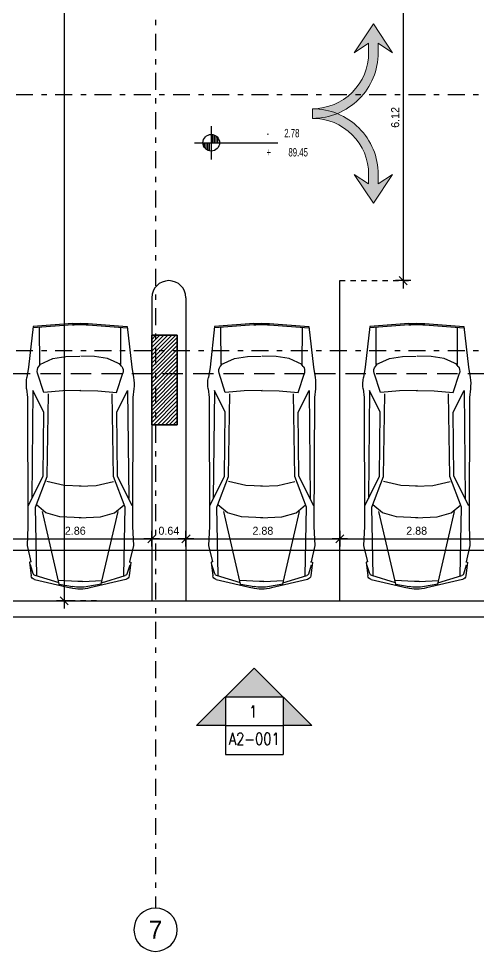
# Model space of a CAD drawing. Extents: x 185 to 567, y -69 to 170.
# Drawn here: x 336.01 to 344.62, y 34.31 to 51.79 of the extents above; entities that cross this region are included whole.
import ezdxf
from ezdxf.enums import TextEntityAlignment as Align

# ---------------------------------------------------------------- set-up
doc = ezdxf.new("R2010")
doc.units = 0
doc.header["$LTSCALE"] = 0.25
doc.header["$MEASUREMENT"] = 0
doc.header["$PDMODE"] = 35
doc.header["$PDSIZE"] = -1
for name, pattern in [('B4-PLANS$0$DASHDOT', [25.399999999999995, 12.7, -6.349999999999998, 0, -6.349999999999998]), ('B4-PLANS$0$DOT2', [0.125, 0, -0.125]), ('B4-PLANS$0$HIDDEN', [9.524999999999995, 6.349999999999998, -3.174999999999998]), ('DOT2', [0.125, 0, -0.125])]:
    doc.linetypes.add(name, pattern=pattern)
doc.layers.get('0').update_dxf_attribs({"linetype": 'CONTINUOUS'})
doc.layers.get('Defpoints').update_dxf_attribs({"linetype": 'CONTINUOUS'})
for name, color, linetype in [('A-AX', 1, 'B4-PLANS$0$DASHDOT'), ('A-AXM', 4, 'CONTINUOUS'), ('A-COL', 11, 'CONTINUOUS'), ('A-HDN', 2, 'B4-PLANS$0$HIDDEN'), ('A-IDM', 221, 'CONTINUOUS'), ('A-LVL-50', 4, 'CONTINUOUS'), ('A-PARKING', 2, 'CONTINUOUS'), ('A-PAV', 3, 'CONTINUOUS'), ('A-SYMB-50', 4, 'CONTINUOUS'), ('A-WL', 7, 'CONTINUOUS')]:
    doc.layers.add(name, color=color, linetype=linetype)
doc.layers.add('A-COLH', color=1, linetype='CONTINUOUS', lineweight=9)
doc.layers.add('A-TRF-MRK-15', color=45, linetype='CONTINUOUS', lineweight=15)
doc.styles.add('B4-PLANS$0$ARABIC', font='xarb.shx', dxfattribs={"width": 0.7})
doc.styles.add('B4-PLANS$0$AUC-2-5', font='romans.shx', dxfattribs={"width": 0.85})
doc.styles.add('B4-PLANS$0$RAJ-2-5', font='romans.shx', dxfattribs={"width": 0.85})
doc.styles.add('B4-PLANS$0$ROMANS', font='romans.shx')
doc.styles.add('B4-PLANS$0$S100', font='romans.shx', dxfattribs={"width": 0.9})
doc.styles.add('B4-PLANS$0$XA', font='XARAB.SHX')
doc.styles.add('XARAB', font='xarab.shx')
doc.dimstyles.new('DIM100', dxfattribs={"dimtxt": 0.15, "dimasz": 0.12, "dimexe": 0.1, "dimexo": 0, "dimgap": 0.05, "dimtad": 1, "dimzin": 3, "dimdsep": 46, "dimtxsty": 'XARAB', "dimblk": 'DTICK', "dimcen": 0.09, "dimclrd": 256, "dimclre": 4, "dimclrt": 3, "dimadec": 0, "dimazin": 3, "dimtfac": 1, "dimtix": 1, "dimtmove": 2, "dimatfit": 0, "dimldrblk": 'DTICK', "dimfxl": 0.15, "dimtolj": 1, "dimtzin": 3, "dimlwd": -3, "dimlwe": -3, "dimarcsym": 0})

# ---------------------------------------------------------------- blocks, each defined once
blk = doc.blocks.new('col-base-gr')
at = {"layer": 'A-COLH'}
h = blk.add_hatch(dxfattribs=at)
h.set_pattern_fill('ANSI31', color=256, scale=0.35, style=0)
h.set_pattern_definition([(45, (-443.3412565008139, -53.21483056311013), (-0.03093592167691145, 0.03093592167691146), [])])
h.paths.add_polyline_path([(3.973139877856397, -8.476366524665792), (4.373139877856488, -8.476366524665792), (4.373139877856261, -9.876366524665833), (3.973139877856397, -9.876366524665833)])
at = {"layer": 'A-COL'}
blk.add_lwpolyline([(3.973139877856397, -8.476366524665792), (4.373139877856488, -8.476366524665792), (4.373139877856261, -9.876366524665833), (3.973139877856397, -9.876366524665833)], close=True, dxfattribs=at)
blk = doc.blocks.new('B4-PLANS$0$ACRU1')
at = {"color": 2}
blk.add_circle((0, 0), 600.0000457136788, dxfattribs=at)
at = {"style": 'B4-PLANS$0$ROMANS'}
blk.add_attdef('A', text='', height=450, dxfattribs=at).set_placement((0, 0), align=Align.MIDDLE)
blk = doc.blocks.new('B4-PLANS$0$LEV')
for p, q in [((-2.328306e-10, 400), (-2.328306e-10, -400)), ((-400.0000000002328, 0), (1599.999999999767, 0)), ((-160, -119.9999999995343), (-160, 0)), ((-120, -159.9999999995343), (-120, 0)), ((-80, -183.303027797956), (-80, 0)), ((-40, -195.9591794223524), (-40, 0)), ((40, 0), (40, 195.9591794223524)), ((80, 0), (80, 183.303027797956)), ((120, 0), (120, 159.9999999995343)), ((160, 0), (160, 119.9999999995343))]:
    blk.add_line(p, q)
blk.add_circle((0, 0), 200)
at = {"style": 'B4-PLANS$0$S100', "width": 0.9, "flags": 12}
for tag, p in [('L', (299.9999999997672, 131.8313611936755)), ('P', (299.5180907776062, -392.0770567175932))]:
    blk.add_attdef(tag, p, '', height=200, dxfattribs=at)
blk = doc.blocks.new('DTICK')
for p, q in [((-1.206834481854456, 0), (1.206834481854456, 0)), ((0, 1.206834481708938), (0, -1.206834481708938))]:
    blk.add_line(p, q)
at = {"color": 3}
blk.add_line((-0.6292744717211463, -0.6292744718666654), (0.6292744717211463, 0.6292744718666654), dxfattribs=at)
blk = doc.blocks.new('*D553')
at = {"layer": 'A-IDM', "color": 4, "linetype": 'DOT2', "lineweight": -3, "ltscale": 2, "transparency": 16777216}
for p, q in [((337.4649210386643, 70.39266105848458), (336.7636533272805, 70.39266105848458)), ((337.4649210387554, 40.87728668781604), (336.7636533272805, 40.87728668781604))]:
    blk.add_line(p, q, dxfattribs=at)
at = {"layer": 'A-IDM', "linetype": 'ByBlock', "lineweight": -3, "ltscale": 2, "transparency": 16777216}
blk.add_line((336.8636533272805, 70.27266105848457), (336.8636533272805, 40.99728668781604), dxfattribs=at)
at = {"layer": 'Defpoints', "color": 0, "linetype": 'ByBlock', "ltscale": 2, "transparency": 16777216}
for p in [(337.4649210386643, 70.39266105848458), (336.8636533272805, 40.87728668781604), (337.4649210387554, 40.87728668781604)]:
    blk.add_point(p, dxfattribs=at)
at = {"layer": 'A-IDM', "linetype": 'ByBlock', "lineweight": -3, "ltscale": 2, "transparency": 16777216, "xscale": 0.12, "yscale": 0.12, "zscale": 0.12}
for p, rotation in [((336.8636533272805, 70.39266105848458), 90), ((336.8636533272805, 40.87728668781604), 270)]:
    blk.add_blockref('DTICK', p, dxfattribs=dict(at, rotation=rotation))
at = {"layer": 'A-IDM', "color": 3, "linetype": 'ByBlock', "ltscale": 2, "transparency": 16777216, "insert": (336.7155362012962, 55.63497387315036), "char_height": 0.15, "attachment_point": 5, "rotation": 90, "style": 'XARAB'}
blk.add_mtext('\\A1;29.52', dxfattribs=at)
blk = doc.blocks.new('B4-PLANS$0$CAR')
for p, q in [((0.7979690812197333, 0.5236272511764355), (0.5768536269807782, 0.4977524254788932)), ((0.6131636219595862, 0.4654532319553937), (0.7526660856545107, 0.5099021082287436)), ((0.8037553723175108, 0.4964982746298574), (0.7979690812197333, 0.5236272511764355)), ((1.061780259531432, 0.5645073517487731), (0.8048423464636016, 0.5029767992086818)), ((1.368303965137898, 0.5496473012304932), (1.061780259531432, 0.5645073517487731)), ((3.434550860240307, 0.5562914739567759), (1.368303965137898, 0.5496473012304932)), ((1.699890302713662, 0.5461976748046027), (2.173510997601134, 0.3087790508304238)), ((3.54832493448145, 0.471344010224243), (1.815004175267035, 0.4884348291765832)), ((3.200907638252751, 0.297391003504913), (3.54832493448145, 0.471344010224243)), ((3.572054570974146, 0.5718678424811401), (3.434550860240307, 0.5562914739567759)), ((3.918489419044292, 0.5406600256962975), (3.75461393635937, 0.5673860724636484)), ((4.569307402531756, 0.4663759174163715), (3.918489419044292, 0.5406600256962975)), ((4.596652569025174, -0.1599069539603875), (4.549657929412035, 0.4652606082892135)), ((4.616385881347213, -0.1599069539603875), (4.569307402531756, 0.4663759174163715)), ((0.5217819383399274, 0.4441644290075146), (0.3845913285645821, -0.1310227449199033)), ((0.4242004530720322, 0.04518349828373402), (1.607085289819985, 0.3194530690377633)), ((0.4688063166229171, 0.05305773326546159), (0.584353842997686, 0.4344085626432843)), ((0.5822205473776307, 0.4102266769748439), (1.6803222215595, 0.4300155483240928)), ((1.584912897749945, 0.2632062869174092), (1.713411302553197, 0.4160398306403295)), ((1.6803222215595, 0.4300155483240928), (2.170889971037894, 0.2444895480477953)), ((2.173510997601134, 0.3087790508304238), (3.200907638252751, 0.297391003504913)), ((3.513728376338065, 0.2959515316158559), (3.825356156779129, 0.3955432683890763)), ((3.930391841152442, 0.3761899603302368), (3.972913869126181, 0.343533173538674)), ((3.964549444781021, 0.3628765977142621), (4.553775823734654, 0.3653220622987305)), ((3.964549444781021, 0.3628765977142621), (4.056192268941473, 0.1509449754964862)), ((1.523605061622064, 0.03800162322170308), (1.584912897749945, 0.2632062869174092)), ((2.025859595121041, -0.03054111726271458), (2.089144280833239, 0.2458290550013658)), ((2.170889971037894, 0.2444895480477953), (3.490155069370161, 0.2228717139023502)), ((3.542525257806695, -0.00748403649760121), (3.513728376338065, 0.2959515316158559)), ((4.056192268941473, 0.1509449754964862), (4.087424280692098, -0.05671502636226933)), ((0.4460312161404119, 0.04974811237991617), (0.4063322751999578, -0.1633028682325062)), ((0.4887626977614588, -0.2501888454505092), (0.5055696608723252, 0.06344195466829206)), ((1.507233913318714, -0.3020188325521076), (1.523605061622064, 0.03800162322170308)), ((2.016566870514559, -0.2989045572714986), (2.025859595121041, -0.03054111726271458)), ((3.545726565455816, -0.2955913690523175), (3.542525257806695, -0.00748403649760121)), ((4.087424280692098, -0.05671502636226933), (4.095114262018114, -0.2792242658049418)), ((1.507233913318714, -0.2705704641705324), (1.523605061622064, -0.6105909199442294)), ((2.016566870514559, -0.2736847394510846), (2.025859595121041, -0.5420481794599823)), ((3.545726565455816, -0.2769979276703793), (3.542525257806695, -0.565105260224982)), ((4.087424280692098, -0.5158742703604275), (4.095114262018114, -0.2933650309176983)), ((0.5217819383399274, -1.016753725730155), (0.3845913285645821, -0.4415665518026799)), ((0.4460312161404119, -0.6223374091025562), (0.4063322751999721, -0.4092864236208129)), ((0.4887626977614588, -0.3224004512721876), (0.5055696608723252, -0.6360312513908752)), ((4.596652569025174, -0.4126823246740514), (4.549657929412035, -1.037849905011797)), ((4.616385881347213, -0.4126823246740514), (4.569307402531756, -1.038965214139012)), ((2.025859595121041, -0.5420481794599823), (2.089144280833239, -0.8184183517240058)), ((3.542525257806695, -0.565105260224982), (3.513728376338065, -0.8685408283384959)), ((4.056192268941473, -0.7235342722191263), (4.087424280692098, -0.5158742703604275)), ((0.4242004530720465, -0.617772795006374), (1.607085289819999, -0.8920423657603465)), ((0.4688063166229313, -0.6256470299881016), (0.5843538429977002, -1.006997859365867)), ((1.523605061622064, -0.6105909199442294), (1.584912897749945, -0.8357955836401061)), ((3.964549444781021, -0.9354658944369021), (4.056192268941473, -0.7235342722191263)), ((1.584912897749945, -0.8357955836401061), (1.713411302553197, -0.9886291273629695)), ((1.680322221559514, -1.002604845046733), (2.170889971037894, -0.8170788447704354)), ((1.699890302713655, -1.118786971527129), (2.173510997601134, -0.881368347553007)), ((2.170889971037894, -0.8170788447704354), (3.490155069370161, -0.7954610106249334)), ((2.173510997601134, -0.881368347553007), (3.200907638252751, -0.869980300227553)), ((3.200907638252751, -0.869980300227553), (3.54832493448145, -1.043933306946826)), ((3.513728376338065, -0.8685408283384959), (3.825356156779129, -0.9681325651117163)), ((0.5822205473776307, -0.9828159736975408), (1.680322221559514, -1.002604845046733)), ((0.6131636219595862, -1.038042528678091), (0.7526660856545249, -1.082491404951384)), ((3.54832493448145, -1.043933306946826), (1.815004175267049, -1.061024125899223)), ((4.569307402531756, -1.038965214139012), (3.918489419044285, -1.113249322418881)), ((3.930391841152442, -0.9487792570528768), (3.972913869126181, -0.9161224702613708)), ((3.964549444781021, -0.9354658944369021), (4.553775823734654, -0.9379113590213706)), ((0.7979690812197333, -1.096216547899019), (0.5768536269807782, -1.070341722201476)), ((0.8037553723175108, -1.069087571352497), (0.7979690812197333, -1.096216547899019)), ((1.061780259531432, -1.137096648471413), (0.8048423464636159, -1.075566095931265)), ((1.368303965137898, -1.122236597953133), (1.061780259531432, -1.137096648471413)), ((3.4345508602403, -1.128880770679416), (1.368303965137898, -1.122236597953133)), ((3.572054570974139, -1.14445713920378), (3.4345508602403, -1.128880770679416)), ((3.918489419044285, -1.113249322418881), (3.754613936359362, -1.139975369186232))]:
    blk.add_line(p, q)
at = {"extrusion": (0, 0, -1)}
for centre, major_axis, ratio, start_param, end_param in [((0.5833126610306465, 0.4247554410774228), (-1.27573082633191e-13, -0.07337392771994843), 0.8695652173913965, 1.838504133491438, 3.040185582570168), ((0.624520875228967, 0.4183131771465014), (-2.52196702202082e-13, -0.04891595181331088), 0.8695652173912728, 1.90608486009829, 2.871307999127722), ((3.64711003181587, -0.3043784254887214), (-3.165804214530963e-13, -0.8804871326393938), 0.8695652173913695, 3.043405387678706, 3.282468493353385), ((3.859523347261714, 0.2541535563562434), (-1.174111896316714e-13, -0.1467478554399181), 0.8695652173905469, 2.870531892785258, 3.730395654951746), ((0.8768371100903636, -0.28629464836132), (-1.078256978575788e-13, 0.5869914217595751), 0.8695652173913857, 4.444681173686482, 4.980096787083319), ((0.9054293441036805, -0.2862946459267164), (-1.06522315074194e-13, 0.5869914217596031), 0.8695652173913319, 4.501295647162134, 4.923482313607662), ((0.9982235122742509, -0.28629464836132), (-1.049582557338965e-13, 0.5869914217583194), 0.8695652173932458, 4.650840194541818, 4.773937766227972), ((3.325325780247049, -0.286294639317191), (-2.696619744870922e-15, 1.46747855439917), 0.8695652173912434, 1.484563748705992, 1.657028904883803), ((3.345059092569095, -0.286294639317191), (-2.696619744870922e-15, 1.46747855439917), 0.8695652173912434, 1.484563748705992, 1.657028904883803), ((0.5833126610306607, -0.9973447378000628), (-1.275893749179834e-13, 0.07337392771994843), 0.8695652173913964, 3.242999724609419, 4.444681173688149), ((0.6245208752289813, -0.9909024738691414), (-2.52207563725277e-13, 0.04891595181331088), 0.869565217391273, 3.411877308051865, 4.377100447081297), ((3.859523347261714, -0.8267428530788834), (-1.173786050620866e-13, 0.1467478554399181), 0.869565217390547, 2.55278965222784, 3.412653414394329), ((3.64711003181587, -0.2682108712338049), (-3.175579585406597e-13, 0.880487132639452), 0.8695652173913413, 3.000716813826206, 3.239779919500879)]:
    blk.add_ellipse(centre, major_axis=major_axis, ratio=ratio, start_param=start_param, end_param=end_param, dxfattribs=at)
blk = doc.blocks.new('*D157')
at = {"layer": 'A-IDM', "color": 4, "linetype": 'DOT2', "lineweight": -3, "transparency": 16777216}
for p, q in [((318.4250022784873, 40.87728668775731), (318.425002278484, 41.91770221149407)), ((352.7063365187176, 40.87728668786303), (352.7063365187144, 41.91770221159982))]:
    blk.add_line(p, q, dxfattribs=at)
at = {"layer": 'A-IDM', "linetype": 'ByBlock', "lineweight": -3, "transparency": 16777216}
blk.add_line((352.5863365187147, 41.81770221159945), (318.5450022784844, 41.81770221149444), dxfattribs=at)
at = {"layer": 'Defpoints', "color": 0, "linetype": 'ByBlock', "transparency": 16777216}
for p in [(318.4250022784844, 41.81770221149407), (318.4250022784873, 40.87728668775731), (352.7063365187176, 40.87728668786303)]:
    blk.add_point(p, dxfattribs=at)
at = {"layer": 'A-IDM', "linetype": 'ByBlock', "lineweight": -3, "transparency": 16777216, "xscale": 0.12, "yscale": 0.12, "zscale": 0.12}
for p, rotation in [((318.4250022784844, 41.81770221149407), 180.0000000001768), ((352.7063365187147, 41.81770221159982), 1.767386237361279e-10)]:
    blk.add_blockref('DTICK', p, dxfattribs=dict(at, rotation=rotation))
at = {"layer": 'A-IDM', "color": 3, "linetype": 'ByBlock', "transparency": 16777216, "insert": (335.5656693985991, 41.96581933753119), "char_height": 0.15, "attachment_point": 5, "style": 'XARAB'}
blk.add_mtext('\\A1;34.28', dxfattribs=at)
blk = doc.blocks.new('*D246')
at = {"layer": 'A-PAV', "color": 4, "linetype": 'DOT2', "lineweight": -3, "transparency": 16777216}
for p, q in [((335.6389985022958, 42.04070916067774), (335.6389985022958, 42.14070916067774)), ((338.5009986110072, 42.04070916067774), (338.5009986110072, 42.14070916067774))]:
    blk.add_line(p, q, dxfattribs=at)
at = {"layer": 'A-PAV', "linetype": 'ByBlock', "lineweight": -3, "transparency": 16777216}
blk.add_line((335.7589985022958, 42.04070916067774), (338.3809986110072, 42.04070916067774), dxfattribs=at)
at = {"layer": 'Defpoints', "color": 0, "linetype": 'ByBlock', "transparency": 16777216}
for p in [(335.6389985022958, 42.04070916067774), (338.5009986110072, 42.04070916067774), (338.5009986110072, 42.04070916067774)]:
    blk.add_point(p, dxfattribs=at)
at = {"layer": 'A-PAV', "linetype": 'ByBlock', "lineweight": -3, "transparency": 16777216, "xscale": 0.12, "yscale": 0.12, "zscale": 0.12, "rotation": 180}
blk.add_blockref('DTICK', (335.6389985022958, 42.04070916067774), dxfattribs=at)
at = {"layer": 'A-PAV', "linetype": 'ByBlock', "lineweight": -3, "transparency": 16777216, "xscale": 0.12, "yscale": 0.12, "zscale": 0.12}
blk.add_blockref('DTICK', (338.5009986110072, 42.04070916067774), dxfattribs=at)
at = {"layer": 'A-PAV', "color": 3, "linetype": 'ByBlock', "transparency": 16777216, "insert": (337.0699985566515, 42.18903593233128), "char_height": 0.15, "attachment_point": 5, "style": 'XARAB'}
blk.add_mtext('\\A1;2.86', dxfattribs=at)
blk = doc.blocks.new('*D247')
at = {"layer": 'A-PAV', "color": 4, "linetype": 'DOT2', "lineweight": -3, "transparency": 16777216}
for p, q in [((338.5009986110072, 42.04070916067774), (338.5009986110072, 42.14070916067774)), ((339.1429994025288, 42.04070916067774), (339.1429994025288, 42.14070916067774))]:
    blk.add_line(p, q, dxfattribs=at)
at = {"layer": 'A-PAV', "linetype": 'ByBlock', "lineweight": -3, "transparency": 16777216}
blk.add_line((338.6209986110072, 42.04070916067774), (339.0229994025288, 42.04070916067774), dxfattribs=at)
at = {"layer": 'Defpoints', "color": 0, "linetype": 'ByBlock', "transparency": 16777216}
for p in [(338.5009986110072, 42.04070916067774), (339.1429994025288, 42.04070916067774), (339.1429994025288, 42.04070916067774)]:
    blk.add_point(p, dxfattribs=at)
at = {"layer": 'A-PAV', "linetype": 'ByBlock', "lineweight": -3, "transparency": 16777216, "xscale": 0.12, "yscale": 0.12, "zscale": 0.12, "rotation": 180}
blk.add_blockref('DTICK', (338.5009986110072, 42.04070916067774), dxfattribs=at)
at = {"layer": 'A-PAV', "linetype": 'ByBlock', "lineweight": -3, "transparency": 16777216, "xscale": 0.12, "yscale": 0.12, "zscale": 0.12}
blk.add_blockref('DTICK', (339.1429994025288, 42.04070916067774), dxfattribs=at)
at = {"layer": 'A-PAV', "color": 3, "linetype": 'ByBlock', "transparency": 16777216, "insert": (338.821999006768, 42.18903593233128), "char_height": 0.15, "attachment_point": 5, "style": 'XARAB'}
blk.add_mtext('\\A1;0.64', dxfattribs=at)
blk = doc.blocks.new('*D248')
at = {"layer": 'A-PAV', "color": 4, "linetype": 'DOT2', "lineweight": -3, "transparency": 16777216}
for p, q in [((339.1429994025288, 42.04070916067774), (339.1429994025288, 42.14070916067774)), ((342.0229994025289, 42.04070916067774), (342.0229994025289, 42.14070916067774))]:
    blk.add_line(p, q, dxfattribs=at)
at = {"layer": 'A-PAV', "linetype": 'ByBlock', "lineweight": -3, "transparency": 16777216}
blk.add_line((339.2629994025288, 42.04070916067774), (341.9029994025288, 42.04070916067774), dxfattribs=at)
at = {"layer": 'Defpoints', "color": 0, "linetype": 'ByBlock', "transparency": 16777216}
for p in [(339.1429994025288, 42.04070916067774), (342.0229994025289, 42.04070916067774), (342.0229994025289, 42.04070916067774)]:
    blk.add_point(p, dxfattribs=at)
at = {"layer": 'A-PAV', "linetype": 'ByBlock', "lineweight": -3, "transparency": 16777216, "xscale": 0.12, "yscale": 0.12, "zscale": 0.12, "rotation": 180}
blk.add_blockref('DTICK', (339.1429994025288, 42.04070916067774), dxfattribs=at)
at = {"layer": 'A-PAV', "linetype": 'ByBlock', "lineweight": -3, "transparency": 16777216, "xscale": 0.12, "yscale": 0.12, "zscale": 0.12}
blk.add_blockref('DTICK', (342.0229994025289, 42.04070916067774), dxfattribs=at)
at = {"layer": 'A-PAV', "color": 3, "linetype": 'ByBlock', "transparency": 16777216, "insert": (340.5829994025288, 42.18882628666199), "char_height": 0.15, "attachment_point": 5, "style": 'XARAB'}
blk.add_mtext('\\A1;2.88', dxfattribs=at)
blk = doc.blocks.new('*D249')
at = {"layer": 'A-PAV', "color": 4, "linetype": 'DOT2', "lineweight": -3, "transparency": 16777216}
for p, q in [((344.9029994025287, 42.04070916067771), (344.9029994025287, 42.14070916067771)), ((342.0229994025289, 42.04070916067774), (342.0229994025289, 41.94070916067771))]:
    blk.add_line(p, q, dxfattribs=at)
at = {"layer": 'A-PAV', "linetype": 'ByBlock', "lineweight": -3, "transparency": 16777216}
blk.add_line((342.1429994025289, 42.04070916067771), (344.7829994025287, 42.04070916067771), dxfattribs=at)
at = {"layer": 'Defpoints', "color": 0, "linetype": 'ByBlock', "transparency": 16777216}
for p in [(342.0229994025289, 42.04070916067774), (344.9029994025287, 42.04070916067771), (344.9029994025287, 42.04070916067771)]:
    blk.add_point(p, dxfattribs=at)
at = {"layer": 'A-PAV', "linetype": 'ByBlock', "lineweight": -3, "transparency": 16777216, "xscale": 0.12, "yscale": 0.12, "zscale": 0.12, "rotation": 180}
blk.add_blockref('DTICK', (342.0229994025289, 42.04070916067771), dxfattribs=at)
at = {"layer": 'A-PAV', "linetype": 'ByBlock', "lineweight": -3, "transparency": 16777216, "xscale": 0.12, "yscale": 0.12, "zscale": 0.12}
blk.add_blockref('DTICK', (344.9029994025287, 42.04070916067771), dxfattribs=at)
at = {"layer": 'A-PAV', "color": 3, "linetype": 'ByBlock', "transparency": 16777216, "insert": (343.4629994025288, 42.18882628666196), "char_height": 0.15, "attachment_point": 5, "style": 'XARAB'}
blk.add_mtext('\\A1;2.88', dxfattribs=at)
blk = doc.blocks.new('dsf')
at = {"layer": 'A-HDN', "ltscale": 0.2}
blk.add_line((293.4793975201799, -14.58933030782336), (315.0093991999108, -14.58933032931726), dxfattribs=at)
blk = doc.blocks.new('B4-PLANS$0$Bk-Elevation_Dn')
h = blk.add_hatch(color=256)
h.paths.add_polyline_path([(-12.12334576350287, 12.12334576341263), (-6.061672881661195, 6.061672881616075), (-6.061672881661195, 12.12334576341263)])
h.paths.add_polyline_path([(-6.061672881796553, 6.061672881751433), (0, 0), (6.061672881796553, 6.061672881751435)])
h.paths.add_polyline_path([(12.12334576350287, 12.12334576341263), (6.061672881661194, 12.12334576341263), (6.061672881661195, 6.061672881616075)])
for p, q in [((-6.061672881661195, 6.061672881751433), (-6.061672881661195, 18.18501864516406)), ((-6.061672881661195, 18.18501864516406), (6.061672881661195, 18.18501864516406)), ((6.061672881661195, 6.061672881751433), (6.061672881661195, 18.18501864516406)), ((-12.12334576350287, 12.12334576341263), (0, 0)), ((-6.061672881661195, 12.12334576341263), (-12.12334576350287, 12.12334576341263)), ((-6.061672881661195, 12.12334576341263), (6.061672881661195, 12.12334576341263)), ((0, 0), (12.12334576350287, 12.12334576341263)), ((12.12334576350287, 12.12334576341263), (6.061672881661195, 12.12334576341263)), ((-6.061672881661195, 6.061672881751433), (6.061672881661195, 6.061672881751433))]:
    blk.add_line(p, q)
at = {"style": 'B4-PLANS$0$AUC-2-5'}
for tag, height, p in [('ID.', 3.174999999999999, (0, 14.90147076343717)), ('SHEET', 2.381249999999999, (0, 9.146783263437896))]:
    blk.add_attdef(tag, text='', height=height, dxfattribs=at).set_placement(p, align=Align.MIDDLE)
blk = doc.blocks.new('B4-PLANS$0$SYM')
at = {"layer": 'A-SYMB-50'}
ref = blk.add_blockref('B4-PLANS$0$Bk-Elevation_Dn', (7.352485028483102, -22.19760698839022, 2.703462548013423e-09), dxfattribs=dict(at, xscale=-0.07423693242890295, yscale=0.07423693242890295, zscale=0.07423693240877695, rotation=180))
ref.add_attrib('ID.', 'A2-001', dxfattribs={"layer": '0', "height": 0.1875000000381988, "rotation": 359.9999999991662, "style": 'B4-PLANS$0$RAJ-2-5', "width": 0.8}).set_placement((7.352485028461274, -23.30384646648676, 2.703462548013423e-09), align=Align.MIDDLE)
ref.add_attrib('SHEET', '1', dxfattribs={"layer": '0', "height": 0.1875000000381988, "rotation": 359.9999999991662, "style": 'B4-PLANS$0$RAJ-2-5', "width": 0.8500000000007105}).set_placement((7.336946738216398, -22.87663611942921, 2.703462548013423e-09), align=Align.MIDDLE)
blk = doc.blocks.new('*D1344')
at = {"layer": 'A-IDM', "color": 4, "linetype": 'B4-PLANS$0$DOT2', "lineweight": -3, "transparency": 16777216}
for p, q in [((342.36499940529, 52.99728668733936), (343.3101187255685, 52.99728668733936)), ((342.0229994025289, 46.87728668783084), (343.3101187255685, 46.87728668783084))]:
    blk.add_line(p, q, dxfattribs=at)
at = {"layer": 'A-IDM', "linetype": 'ByBlock', "lineweight": -3, "transparency": 16777216}
blk.add_line((343.2101187255685, 52.87728668733936), (343.2101187255685, 46.99728668783084), dxfattribs=at)
at = {"layer": 'Defpoints', "color": 0, "linetype": 'ByBlock', "transparency": 16777216}
for p in [(342.36499940529, 52.99728668733936, 1.14794184e-09), (342.0229994025289, 46.87728668783084), (343.2101187255685, 46.87728668783084)]:
    blk.add_point(p, dxfattribs=at)
at = {"layer": 'A-IDM', "linetype": 'ByBlock', "lineweight": -3, "transparency": 16777216, "xscale": 0.12, "yscale": 0.12, "zscale": 0.12}
for p, rotation in [((343.2101187255685, 52.99728668733936), 90), ((343.2101187255685, 46.87728668783084), 270)]:
    blk.add_blockref('DTICK', p, dxfattribs=dict(at, rotation=rotation))
at = {"layer": 'A-IDM', "color": 3, "linetype": 'ByBlock', "transparency": 16777216, "insert": (343.0617919539149, 49.93728668758516), "char_height": 0.15, "attachment_point": 5, "rotation": 90, "style": 'XARAB'}
blk.add_mtext('\\A1;6.12', dxfattribs=at)
blk = doc.blocks.new('*U1412')
h = blk.add_hatch(color=1)
edge = h.paths.add_edge_path()
edge.add_arc((-0.365441470322935, 1.07655867812241), 0.8751130852099038, -90, 0, ccw=False)
edge.add_line((-0.3654414703229348, 0.2014455929125062), (-0.3654414703229347, 0.05144559288194703))
edge.add_arc((-0.365441470322935, 1.07655867812241), 1.025113085240463, 270, 360)
edge.add_line((0.6596716149175278, 1.07655867812241), (0.6596716149175277, 1.226558678152969))
edge.add_line((0.6596716149175277, 1.226558678152969), (0.8846716149633663, 1.07655867812241))
edge.add_line((0.8846716149633663, 1.07655867812241), (0.5846716149022482, 1.526558678214087))
edge.add_line((0.5846716149022482, 1.526558678214087), (0.2846716148411302, 1.07655867812241))
edge.add_line((0.2846716148411302, 1.07655867812241), (0.5096716148869688, 1.226558678152969))
edge.add_line((0.5096716148869688, 1.226558678152969), (0.5096716148869688, 1.07655867812241))
blk.add_lwpolyline([(0.5096716148869688, 1.07655867812241, -0.414213562373095), (-0.3654414703229348, 0.2014455929125062), (-0.3654414703229347, 0.05144559288194703, 0.414213562373095), (0.6596716149175278, 1.07655867812241), (0.6596716149175277, 1.226558678152969), (0.8846716149633663, 1.07655867812241), (0.5846716149022482, 1.526558678214087), (0.2846716148411302, 1.07655867812241), (0.5096716148869688, 1.226558678152969)], format="xyb", close=True)

msp = doc.modelspace()

# ---------------------------------------------------------------- linework, layer by layer
at = {"layer": 'A-AX', "ltscale": 0.1}
for p, q in [((338.5729986110637, 78.70128668811718), (338.5729986109919, 35.11728668811711)), ((302.8849986102831, 50.36928668785123), (374.8370002122983, 50.36928668785123)), ((302.8849986102831, 45.56928668785123), (374.8370002122983, 45.56928668785123))]:
    msp.add_line(p, q, dxfattribs=at)
at = {"layer": 'A-PAV'}
for p, q in [((342.0229994025289, 40.87728668783084), (342.0229994025289, 46.87728668783084)), ((338.5009986110072, 46.55628629206103), (338.5009986110072, 40.8772866878307)), ((339.1429994025288, 46.55628629206103), (339.1429994025288, 40.87728668782184))]:
    msp.add_line(p, q, dxfattribs=at)
msp.add_arc((338.821999006768, 46.55628629206103), 0.3210003957608024, 0, 180, dxfattribs=at)
at = {"layer": 'A-WL'}
msp.add_line((318.4250022784873, 40.87728668775731), (352.7063365187179, 40.87728668786303), dxfattribs=at)
msp.add_lwpolyline([(352.706336518716, 40.57728668786304, 0.6452897561073266), (365.6361687871353, 69.17040576349903), (357.4990680584997, 78.42128468906859, -0.002708750000371998), (357.0663976099395, 78.13270970878384, -0.1604970987145427), (328.0696312439623, 70.27874313758298), (308.8249977799965, 71.31452044542955), (308.8250022791368, 50.17728464482495, 0.4142135000288049), (318.4250022784692, 40.57728668775731)], format="xyb", close=True, dxfattribs=at)
at = {"layer": 'A-WL', "linetype": 'ByBlock'}
msp.add_lwpolyline([(338.5009986110072, 44.17728668785113), (338.9809986110073, 44.17728668785113), (338.9809986110073, 45.85728668785117), (338.5009986110072, 45.85728668785117)], close=True, dxfattribs=at)

# ---------------------------------------------------------------- block references
at = {"linetype": 'ByBlock', "xscale": 1.2, "yscale": 1.2, "zscale": 1.2}
msp.add_blockref('col-base-gr', (333.7332307575795, 56.02892651745012), dxfattribs=at)
at = {"layer": 'A-AXM'}
ref = msp.add_blockref('B4-PLANS$0$ACRU1', (338.5730094044619, 34.71228710889854), dxfattribs=dict(at, xscale=-0.0006749999010935751, yscale=0.0006749996915459633, zscale=0.0006750000000096179, rotation=1.778695351006832e-05))
ref.add_attrib('A', '7', dxfattribs={"layer": '0', "height": 0.3374999999999999, "rotation": 1.334022170416027e-08, "style": 'B4-PLANS$0$XA', "flags": 12}).set_placement((338.5730094044619, 34.71228710889854), align=Align.MIDDLE)
at = {"layer": 'A-LVL-50'}
ref = msp.add_blockref('B4-PLANS$0$LEV', (339.6164741400145, 49.46190092402205), dxfattribs=dict(at, xscale=0.0007799999461894913, yscale=0.0007799999461894913, zscale=0.0007799999461894913))
ref.add_attrib('L', '-       2.78', (340.6510541033308, 49.56472938558716), dxfattribs={"layer": '0', "height": 0.156, "style": 'B4-PLANS$0$ARABIC', "width": 0.7, "flags": 12})
ref.add_attrib('P', '+        89.45', (340.6510541033308, 49.20523645991877), dxfattribs={"layer": '0', "height": 0.156, "style": 'B4-PLANS$0$ARABIC', "width": 0.7, "flags": 12})
at = {"layer": 'A-PARKING', "xscale": 1.170697673809286, "yscale": 1.170697673809286, "zscale": 1.170697673809286, "rotation": 90}
for p in [(336.8278342865075, 40.6676544946495), (340.2260705023994, 40.6676544946495), (343.1298938272201, 40.6676544946495)]:
    msp.add_blockref('B4-PLANS$0$CAR', p, dxfattribs=at)
at = {"layer": 'A-SYMB-50', "xscale": 1.2, "yscale": 1.2, "zscale": 1.2}
msp.add_blockref('B4-PLANS$0$SYM', (331.598019428072, 66.25441486118761, -3.244155057616041e-09), dxfattribs=at)
at = {"layer": 'A-SYMB-50', "linetype": 'ByBlock', "xscale": 1.2, "yscale": 1.2, "zscale": 1.2}
msp.add_blockref('dsf', (-19.75827869988233, 62.64448305899421), dxfattribs=at)
at = {"layer": 'A-TRF-MRK-15', "xscale": 1.2, "yscale": 1.2, "zscale": 1.2}
msp.add_blockref('*U1412', (341.9518438363488, 49.85737182866217, 1.400456664415005e-09), dxfattribs=at)
at = {"layer": 'A-TRF-MRK-15', "xscale": -1.2, "yscale": 1.2, "zscale": 1.2, "rotation": 180}
msp.add_blockref('*U1412', (341.9518438363488, 50.16084125161544, 1.400456664415005e-09), dxfattribs=at)

# ---------------------------------------------------------------- dimensions: what is measured, and where the dimension line sits
at = {"layer": 'A-IDM', "linetype": 'ByBlock', "ltscale": 2}
dim = msp.add_linear_dim(base=(336.8636533272805, 40.87728668781604), p1=(337.4649210386643, 70.39266105848458), p2=(337.4649210387554, 40.87728668781604), angle=90, dimstyle='DIM100', dxfattribs=at)
dim.commit()
dim.dimension.update_dxf_attribs({"geometry": '*D553', "text_midpoint": (336.7155362012962, 55.63497387315036)})
at = {"layer": 'A-IDM', "linetype": 'ByBlock'}
dim = msp.add_linear_dim(base=(343.2101187255685, 46.87728668783084), p1=(342.36499940529, 52.99728668733936, 1.14794184e-09), p2=(342.0229994025289, 46.87728668783084), angle=90, dimstyle='DIM100', override={"dimfxl": 0.15}, dxfattribs=at)
dim.commit()
dim.dimension.update_dxf_attribs({"geometry": '*D1344', "text_midpoint": (343.0617919539149, 49.93728668758516)})
dim = msp.add_aligned_dim(p1=(352.7063365187176, 40.87728668786303), p2=(318.4250022784873, 40.87728668775731), distance=-0.9404155237367605, dimstyle='DIM100', dxfattribs=at)
dim.commit()
dim.dimension.update_dxf_attribs({"geometry": '*D157', "text_midpoint": (335.5656693985991, 41.96581933753119)})
at = {"layer": 'A-PAV', "linetype": 'ByBlock'}
for p1, p2, picture, middle in [((335.6389985022958, 42.04070916067774), (338.5009986110072, 42.04070916067774), '*D246', (337.0699985566515, 42.18903593233128)), ((338.5009986110072, 42.04070916067774), (339.1429994025288, 42.04070916067774), '*D247', (338.821999006768, 42.18903593233128)), ((339.1429994025288, 42.04070916067774), (342.0229994025289, 42.04070916067774), '*D248', (340.5829994025288, 42.18882628666199)), ((342.0229994025289, 42.04070916067774), (344.9029994025287, 42.04070916067771), '*D249', (343.4629994025288, 42.18882628666196))]:
    dim = msp.add_aligned_dim(p1=p1, p2=p2, distance=0, dimstyle='DIM100', dxfattribs=at)
    dim.commit()
    dim.dimension.update_dxf_attribs({"geometry": picture, "text_midpoint": middle})

doc.saveas('drawing.dxf')
